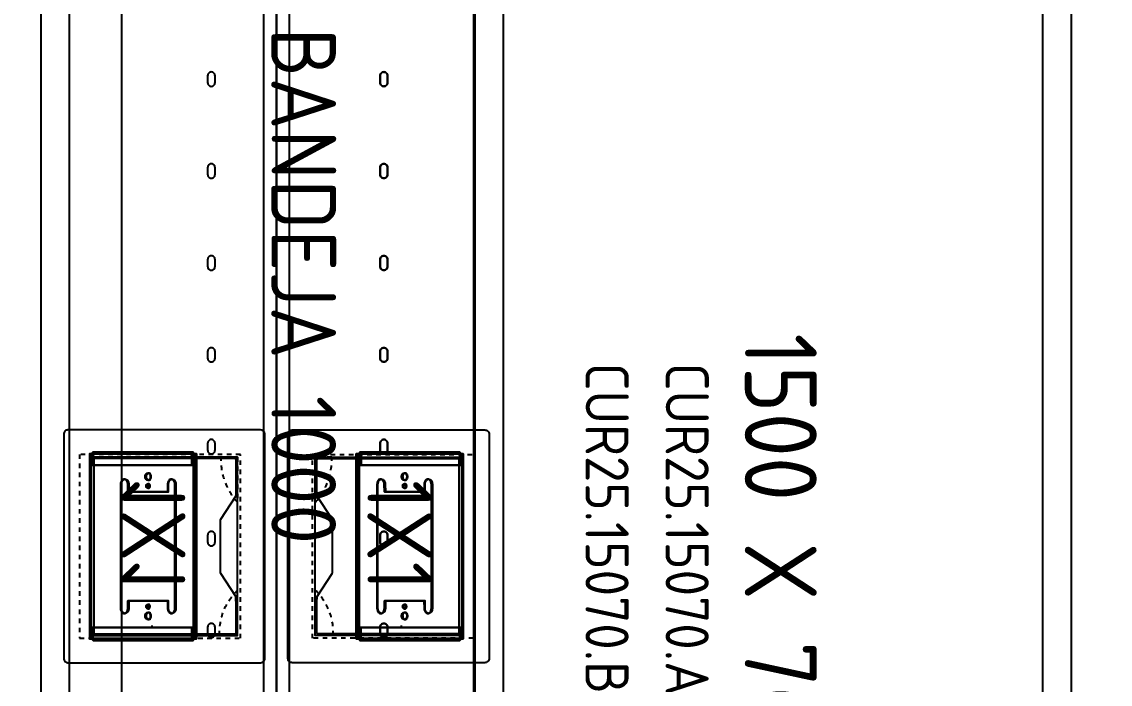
# Model space of a CAD drawing. Header units: millimetres. Extents: x 151130 to 215929, y 2134 to 34533.
# Drawn here: x 173498 to 174255, y 8075 to 8536 of the extents above; entities that cross this region are included whole.
import ezdxf

# ---------------------------------------------------------------- set-up
doc = ezdxf.new("R2010")
doc.units = ezdxf.units.MM
doc.linetypes.add('Dashed', pattern=[21.166667, 10.583333, -10.583333])
for name, color, linetype in [('caja doble', 7, 'Continuous'), ('MUEBLES', 8, 'Continuous'), ('OH CUBIERTA', 3, 'Continuous'), ('OH TEXTO', 1, 'Continuous'), ('OH!-Furniture', 7, 'Continuous'), ('OH!_LAM- A', 4, 'Continuous'), ('OH-_LAM-B', 6, 'Continuous'), ('tapa caja elect doble', 7, 'Continuous')]:
    doc.layers.add(name, color=color, linetype=linetype)
doc.styles.get("Standard").update_dxf_attribs({"font": 'isocp2.shx'})

# ---------------------------------------------------------------- blocks, each defined once
blk = doc.blocks.new('CUR25.15070')
at = {"layer": 'OH CUBIERTA'}
blk.add_lwpolyline([(0, 0), (0, 700), (1500, 700), (1500, 0)], close=True, dxfattribs=at)
at = {"layer": 'OH TEXTO', "insert": (601.78, 375.84), "char_height": 50, "attachment_point": 1}
blk.add_mtext_dynamic_manual_height_columns('1500 X 700', width=453.8263, gutter_width=12.5, heights=[0], dxfattribs=at)
at = {"layer": 'OH!_LAM- A', "insert": (622.28, 300.74), "char_height": 50, "width": 489.7613, "attachment_point": 1}
blk.add_mtext('{\\H0.6x;CUR25.15070.A}', dxfattribs=at)
at = {"layer": 'OH-_LAM-B', "insert": (622.28, 245.03), "char_height": 50, "width": 489.7613, "attachment_point": 1}
blk.add_mtext('{\\H0.6x;CUR25.15070.B}', dxfattribs=at)
blk = doc.blocks.new('1000 DOBLE')
at = {"layer": 'OH!-Furniture', "color": 2}
blk.add_lwpolyline([(2093.89, 613.22), (1093.89, 613.22), (1093.89, 368.2), (2093.89, 368.2)], close=True, dxfattribs=at)
at = {"layer": 'OH!-Furniture', "color": 2, "flags": 128}
for points in [[(1266.34, 548.12), (1265.78, 548.17), (1265.21, 548.36), (1264.74, 548.69), (1264.32, 549.11), (1263.99, 549.58), (1263.81, 550.14), (1263.76, 550.71), (1263.81, 551.27), (1263.99, 551.83), (1264.32, 552.3), (1264.74, 552.73), (1265.21, 553.05), (1265.78, 553.24), (1266.34, 553.29), (1271.18, 553.29), (1271.74, 553.24), (1272.31, 553.05), (1272.78, 552.73), (1273.2, 552.3), (1273.53, 551.83), (1273.71, 551.27), (1273.76, 550.71), (1273.71, 550.14), (1273.53, 549.58), (1273.2, 549.11), (1272.78, 548.69), (1272.31, 548.36), (1271.74, 548.17), (1271.18, 548.12)], [(1271.18, 553.29), (1266.34, 553.29), (1265.78, 553.24), (1265.21, 553.05), (1264.74, 552.73), (1264.32, 552.3), (1263.99, 551.83), (1263.81, 551.27), (1263.76, 550.71), (1263.81, 550.14), (1263.99, 549.58), (1264.32, 549.11), (1264.74, 548.69), (1265.21, 548.36), (1265.78, 548.17), (1266.34, 548.12), (1271.18, 548.12), (1271.74, 548.17), (1272.31, 548.36), (1272.78, 548.69), (1273.2, 549.11), (1273.53, 549.58), (1273.71, 550.14), (1273.76, 550.71), (1273.71, 551.27), (1273.53, 551.83), (1273.2, 552.3), (1272.78, 552.73), (1272.31, 553.05), (1271.74, 553.24)], [(1330.31, 548.12), (1329.74, 548.17), (1329.18, 548.36), (1328.71, 548.69), (1328.29, 549.11), (1327.96, 549.58), (1327.77, 550.14), (1327.72, 550.71), (1327.77, 551.27), (1327.96, 551.83), (1328.29, 552.3), (1328.71, 552.73), (1329.18, 553.05), (1329.74, 553.24), (1330.31, 553.29), (1335.1, 553.29), (1335.66, 553.24), (1336.22, 553.05), (1336.69, 552.73), (1337.12, 552.3), (1337.44, 551.83), (1337.63, 551.27), (1337.68, 550.71), (1337.63, 550.14), (1337.44, 549.58), (1337.12, 549.11), (1336.69, 548.69), (1336.22, 548.36), (1335.66, 548.17), (1335.1, 548.12)], [(1335.1, 553.29), (1330.31, 553.29), (1329.74, 553.24), (1329.18, 553.05), (1328.71, 552.73), (1328.29, 552.3), (1327.96, 551.83), (1327.77, 551.27), (1327.72, 550.71), (1327.77, 550.14), (1327.96, 549.58), (1328.29, 549.11), (1328.71, 548.69), (1329.18, 548.36), (1329.74, 548.17), (1330.31, 548.12), (1335.1, 548.12), (1335.66, 548.17), (1336.22, 548.36), (1336.69, 548.69), (1337.12, 549.11), (1337.44, 549.58), (1337.63, 550.14), (1337.68, 550.71), (1337.63, 551.27), (1337.44, 551.83), (1337.12, 552.3), (1336.69, 552.73), (1336.22, 553.05), (1335.66, 553.24)], [(1394.27, 548.12), (1393.71, 548.17), (1393.14, 548.36), (1392.67, 548.69), (1392.25, 549.11), (1391.92, 549.58), (1391.74, 550.14), (1391.69, 550.71), (1391.74, 551.27), (1391.92, 551.83), (1392.25, 552.3), (1392.67, 552.73), (1393.14, 553.05), (1393.71, 553.24), (1394.27, 553.29), (1399.06, 553.29), (1399.63, 553.24), (1400.19, 553.05), (1400.66, 552.73), (1401.08, 552.3), (1401.41, 551.83), (1401.6, 551.27), (1401.64, 550.71), (1401.6, 550.14), (1401.41, 549.58), (1401.08, 549.11), (1400.66, 548.69), (1400.19, 548.36), (1399.63, 548.17), (1399.06, 548.12)], [(1399.06, 553.29), (1394.27, 553.29), (1393.71, 553.24), (1393.14, 553.05), (1392.67, 552.73), (1392.25, 552.3), (1391.92, 551.83), (1391.74, 551.27), (1391.69, 550.71), (1391.74, 550.14), (1391.92, 549.58), (1392.25, 549.11), (1392.67, 548.69), (1393.14, 548.36), (1393.71, 548.17), (1394.27, 548.12), (1399.06, 548.12), (1399.63, 548.17), (1400.19, 548.36), (1400.66, 548.69), (1401.08, 549.11), (1401.41, 549.58), (1401.6, 550.14), (1401.64, 550.71), (1401.6, 551.27), (1401.41, 551.83), (1401.08, 552.3), (1400.66, 552.73), (1400.19, 553.05), (1399.63, 553.24)], [(1458.24, 548.12), (1457.67, 548.17), (1457.11, 548.36), (1456.64, 548.69), (1456.22, 549.11), (1455.89, 549.58), (1455.7, 550.14), (1455.65, 550.71), (1455.7, 551.27), (1455.89, 551.83), (1456.22, 552.3), (1456.64, 552.73), (1457.11, 553.05), (1457.67, 553.24), (1458.24, 553.29), (1463.03, 553.29), (1463.59, 553.24), (1464.15, 553.05), (1464.62, 552.73), (1465.05, 552.3), (1465.37, 551.83), (1465.56, 551.27), (1465.61, 550.71), (1465.56, 550.14), (1465.37, 549.58), (1465.05, 549.11), (1464.62, 548.69), (1464.15, 548.36), (1463.59, 548.17), (1463.03, 548.12)], [(1463.03, 553.29), (1458.24, 553.29), (1457.67, 553.24), (1457.11, 553.05), (1456.64, 552.73), (1456.22, 552.3), (1455.89, 551.83), (1455.7, 551.27), (1455.65, 550.71), (1455.7, 550.14), (1455.89, 549.58), (1456.22, 549.11), (1456.64, 548.69), (1457.11, 548.36), (1457.67, 548.17), (1458.24, 548.12), (1463.03, 548.12), (1463.59, 548.17), (1464.15, 548.36), (1464.62, 548.69), (1465.05, 549.11), (1465.37, 549.58), (1465.56, 550.14), (1465.61, 550.71), (1465.56, 551.27), (1465.37, 551.83), (1465.05, 552.3), (1464.62, 552.73), (1464.15, 553.05), (1463.59, 553.24)], [(1522.2, 548.12), (1521.64, 548.17), (1521.07, 548.36), (1520.6, 548.69), (1520.18, 549.11), (1519.85, 549.58), (1519.66, 550.14), (1519.62, 550.71), (1519.66, 551.27), (1519.85, 551.83), (1520.18, 552.3), (1520.6, 552.73), (1521.07, 553.05), (1521.64, 553.24), (1522.2, 553.29), (1526.99, 553.29), (1527.55, 553.24), (1528.12, 553.05), (1528.59, 552.73), (1529.01, 552.3), (1529.34, 551.83), (1529.53, 551.27), (1529.57, 550.71), (1529.53, 550.14), (1529.34, 549.58), (1529.01, 549.11), (1528.59, 548.69), (1528.12, 548.36), (1527.55, 548.17), (1526.99, 548.12)], [(1526.99, 553.29), (1522.2, 553.29), (1521.64, 553.24), (1521.07, 553.05), (1520.6, 552.73), (1520.18, 552.3), (1519.85, 551.83), (1519.66, 551.27), (1519.62, 550.71), (1519.66, 550.14), (1519.85, 549.58), (1520.18, 549.11), (1520.6, 548.69), (1521.07, 548.36), (1521.64, 548.17), (1522.2, 548.12), (1526.99, 548.12), (1527.55, 548.17), (1528.12, 548.36), (1528.59, 548.69), (1529.01, 549.11), (1529.34, 549.58), (1529.53, 550.14), (1529.57, 550.71), (1529.53, 551.27), (1529.34, 551.83), (1529.01, 552.3), (1528.59, 552.73), (1528.12, 553.05), (1527.55, 553.24)], [(1586.12, 548.12), (1585.56, 548.17), (1584.99, 548.36), (1584.52, 548.69), (1584.1, 549.11), (1583.77, 549.58), (1583.58, 550.14), (1583.54, 550.71), (1583.58, 551.27), (1583.77, 551.83), (1584.1, 552.3), (1584.52, 552.73), (1584.99, 553.05), (1585.56, 553.24), (1586.12, 553.29), (1590.96, 553.29), (1591.52, 553.24), (1592.08, 553.05), (1592.55, 552.73), (1592.98, 552.3), (1593.3, 551.83), (1593.49, 551.27), (1593.54, 550.71), (1593.49, 550.14), (1593.3, 549.58), (1592.98, 549.11), (1592.55, 548.69), (1592.08, 548.36), (1591.52, 548.17), (1590.96, 548.12)], [(1590.96, 553.29), (1586.12, 553.29), (1585.56, 553.24), (1584.99, 553.05), (1584.52, 552.73), (1584.1, 552.3), (1583.77, 551.83), (1583.58, 551.27), (1583.54, 550.71), (1583.58, 550.14), (1583.77, 549.58), (1584.1, 549.11), (1584.52, 548.69), (1584.99, 548.36), (1585.56, 548.17), (1586.12, 548.12), (1590.96, 548.12), (1591.52, 548.17), (1592.08, 548.36), (1592.55, 548.69), (1592.98, 549.11), (1593.3, 549.58), (1593.49, 550.14), (1593.54, 550.71), (1593.49, 551.27), (1593.3, 551.83), (1592.98, 552.3), (1592.55, 552.73), (1592.08, 553.05), (1591.52, 553.24)], [(1650.08, 548.12), (1649.52, 548.17), (1648.96, 548.36), (1648.49, 548.69), (1648.06, 549.11), (1647.74, 549.58), (1647.55, 550.14), (1647.5, 550.71), (1647.55, 551.27), (1647.74, 551.83), (1648.06, 552.3), (1648.49, 552.73), (1648.96, 553.05), (1649.52, 553.24), (1650.08, 553.29), (1654.87, 553.29), (1655.44, 553.24), (1656, 553.05), (1656.47, 552.73), (1656.89, 552.3), (1657.22, 551.83), (1657.41, 551.27), (1657.46, 550.71), (1657.41, 550.14), (1657.22, 549.58), (1656.89, 549.11), (1656.47, 548.69), (1656, 548.36), (1655.44, 548.17), (1654.87, 548.12)], [(1654.87, 553.29), (1650.08, 553.29), (1649.52, 553.24), (1648.96, 553.05), (1648.49, 552.73), (1648.06, 552.3), (1647.74, 551.83), (1647.55, 551.27), (1647.5, 550.71), (1647.55, 550.14), (1647.74, 549.58), (1648.06, 549.11), (1648.49, 548.69), (1648.96, 548.36), (1649.52, 548.17), (1650.08, 548.12), (1654.87, 548.12), (1655.44, 548.17), (1656, 548.36), (1656.47, 548.69), (1656.89, 549.11), (1657.22, 549.58), (1657.41, 550.14), (1657.46, 550.71), (1657.41, 551.27), (1657.22, 551.83), (1656.89, 552.3), (1656.47, 552.73), (1656, 553.05), (1655.44, 553.24)], [(1271.18, 428.13), (1271.74, 428.18), (1272.31, 428.37), (1272.78, 428.69), (1273.2, 429.12), (1273.53, 429.59), (1273.71, 430.15), (1273.76, 430.71), (1273.71, 431.28), (1273.53, 431.84), (1273.2, 432.31), (1272.78, 432.73), (1272.31, 433.06), (1271.74, 433.25), (1271.18, 433.3), (1266.34, 433.3), (1265.78, 433.25), (1265.21, 433.06), (1264.74, 432.73), (1264.32, 432.31), (1263.99, 431.84), (1263.81, 431.28), (1263.76, 430.71), (1263.81, 430.15), (1263.99, 429.59), (1264.32, 429.12), (1264.74, 428.69), (1265.21, 428.37), (1265.78, 428.18), (1266.34, 428.13)], [(1271.18, 433.3), (1266.34, 433.3), (1265.78, 433.25), (1265.21, 433.06), (1264.74, 432.73), (1264.32, 432.31), (1263.99, 431.84), (1263.81, 431.28), (1263.76, 430.71), (1263.81, 430.15), (1263.99, 429.59), (1264.32, 429.12), (1264.74, 428.69), (1265.21, 428.37), (1265.78, 428.18), (1266.34, 428.13), (1271.18, 428.13), (1271.74, 428.18), (1272.31, 428.37), (1272.78, 428.69), (1273.2, 429.12), (1273.53, 429.59), (1273.71, 430.15), (1273.76, 430.71), (1273.71, 431.28), (1273.53, 431.84), (1273.2, 432.31), (1272.78, 432.73), (1272.31, 433.06), (1271.74, 433.25)], [(1335.1, 428.13), (1335.66, 428.18), (1336.22, 428.37), (1336.69, 428.69), (1337.12, 429.12), (1337.44, 429.59), (1337.63, 430.15), (1337.68, 430.71), (1337.63, 431.28), (1337.44, 431.84), (1337.12, 432.31), (1336.69, 432.73), (1336.22, 433.06), (1335.66, 433.25), (1335.1, 433.3), (1330.31, 433.3), (1329.74, 433.25), (1329.18, 433.06), (1328.71, 432.73), (1328.29, 432.31), (1327.96, 431.84), (1327.77, 431.28), (1327.72, 430.71), (1327.77, 430.15), (1327.96, 429.59), (1328.29, 429.12), (1328.71, 428.69), (1329.18, 428.37), (1329.74, 428.18), (1330.31, 428.13)], [(1335.1, 433.3), (1330.31, 433.3), (1329.74, 433.25), (1329.18, 433.06), (1328.71, 432.73), (1328.29, 432.31), (1327.96, 431.84), (1327.77, 431.28), (1327.72, 430.71), (1327.77, 430.15), (1327.96, 429.59), (1328.29, 429.12), (1328.71, 428.69), (1329.18, 428.37), (1329.74, 428.18), (1330.31, 428.13), (1335.1, 428.13), (1335.66, 428.18), (1336.22, 428.37), (1336.69, 428.69), (1337.12, 429.12), (1337.44, 429.59), (1337.63, 430.15), (1337.68, 430.71), (1337.63, 431.28), (1337.44, 431.84), (1337.12, 432.31), (1336.69, 432.73), (1336.22, 433.06), (1335.66, 433.25)], [(1399.06, 428.13), (1399.63, 428.18), (1400.19, 428.37), (1400.66, 428.69), (1401.08, 429.12), (1401.41, 429.59), (1401.6, 430.15), (1401.64, 430.71), (1401.6, 431.28), (1401.41, 431.84), (1401.08, 432.31), (1400.66, 432.73), (1400.19, 433.06), (1399.63, 433.25), (1399.06, 433.3), (1394.27, 433.3), (1393.71, 433.25), (1393.14, 433.06), (1392.67, 432.73), (1392.25, 432.31), (1391.92, 431.84), (1391.74, 431.28), (1391.69, 430.71), (1391.74, 430.15), (1391.92, 429.59), (1392.25, 429.12), (1392.67, 428.69), (1393.14, 428.37), (1393.71, 428.18), (1394.27, 428.13)], [(1399.06, 433.3), (1394.27, 433.3), (1393.71, 433.25), (1393.14, 433.06), (1392.67, 432.73), (1392.25, 432.31), (1391.92, 431.84), (1391.74, 431.28), (1391.69, 430.71), (1391.74, 430.15), (1391.92, 429.59), (1392.25, 429.12), (1392.67, 428.69), (1393.14, 428.37), (1393.71, 428.18), (1394.27, 428.13), (1399.06, 428.13), (1399.63, 428.18), (1400.19, 428.37), (1400.66, 428.69), (1401.08, 429.12), (1401.41, 429.59), (1401.6, 430.15), (1401.64, 430.71), (1401.6, 431.28), (1401.41, 431.84), (1401.08, 432.31), (1400.66, 432.73), (1400.19, 433.06), (1399.63, 433.25)], [(1463.03, 428.13), (1463.59, 428.18), (1464.15, 428.37), (1464.62, 428.69), (1465.05, 429.12), (1465.37, 429.59), (1465.56, 430.15), (1465.61, 430.71), (1465.56, 431.28), (1465.37, 431.84), (1465.05, 432.31), (1464.62, 432.73), (1464.15, 433.06), (1463.59, 433.25), (1463.03, 433.3), (1458.24, 433.3), (1457.67, 433.25), (1457.11, 433.06), (1456.64, 432.73), (1456.22, 432.31), (1455.89, 431.84), (1455.7, 431.28), (1455.65, 430.71), (1455.7, 430.15), (1455.89, 429.59), (1456.22, 429.12), (1456.64, 428.69), (1457.11, 428.37), (1457.67, 428.18), (1458.24, 428.13)], [(1463.03, 433.3), (1458.24, 433.3), (1457.67, 433.25), (1457.11, 433.06), (1456.64, 432.73), (1456.22, 432.31), (1455.89, 431.84), (1455.7, 431.28), (1455.65, 430.71), (1455.7, 430.15), (1455.89, 429.59), (1456.22, 429.12), (1456.64, 428.69), (1457.11, 428.37), (1457.67, 428.18), (1458.24, 428.13), (1463.03, 428.13), (1463.59, 428.18), (1464.15, 428.37), (1464.62, 428.69), (1465.05, 429.12), (1465.37, 429.59), (1465.56, 430.15), (1465.61, 430.71), (1465.56, 431.28), (1465.37, 431.84), (1465.05, 432.31), (1464.62, 432.73), (1464.15, 433.06), (1463.59, 433.25)], [(1526.99, 428.13), (1527.55, 428.18), (1528.12, 428.37), (1528.59, 428.69), (1529.01, 429.12), (1529.34, 429.59), (1529.53, 430.15), (1529.57, 430.71), (1529.53, 431.28), (1529.34, 431.84), (1529.01, 432.31), (1528.59, 432.73), (1528.12, 433.06), (1527.55, 433.25), (1526.99, 433.3), (1522.2, 433.3), (1521.64, 433.25), (1521.07, 433.06), (1520.6, 432.73), (1520.18, 432.31), (1519.85, 431.84), (1519.66, 431.28), (1519.62, 430.71), (1519.66, 430.15), (1519.85, 429.59), (1520.18, 429.12), (1520.6, 428.69), (1521.07, 428.37), (1521.64, 428.18), (1522.2, 428.13)], [(1526.99, 433.3), (1522.2, 433.3), (1521.64, 433.25), (1521.07, 433.06), (1520.6, 432.73), (1520.18, 432.31), (1519.85, 431.84), (1519.66, 431.28), (1519.62, 430.71), (1519.66, 430.15), (1519.85, 429.59), (1520.18, 429.12), (1520.6, 428.69), (1521.07, 428.37), (1521.64, 428.18), (1522.2, 428.13), (1526.99, 428.13), (1527.55, 428.18), (1528.12, 428.37), (1528.59, 428.69), (1529.01, 429.12), (1529.34, 429.59), (1529.53, 430.15), (1529.57, 430.71), (1529.53, 431.28), (1529.34, 431.84), (1529.01, 432.31), (1528.59, 432.73), (1528.12, 433.06), (1527.55, 433.25)], [(1590.96, 428.13), (1591.52, 428.18), (1592.08, 428.37), (1592.55, 428.69), (1592.98, 429.12), (1593.3, 429.59), (1593.49, 430.15), (1593.54, 430.71), (1593.49, 431.28), (1593.3, 431.84), (1592.98, 432.31), (1592.55, 432.73), (1592.08, 433.06), (1591.52, 433.25), (1590.96, 433.3), (1586.12, 433.3), (1585.56, 433.25), (1584.99, 433.06), (1584.52, 432.73), (1584.1, 432.31), (1583.77, 431.84), (1583.58, 431.28), (1583.54, 430.71), (1583.58, 430.15), (1583.77, 429.59), (1584.1, 429.12), (1584.52, 428.69), (1584.99, 428.37), (1585.56, 428.18), (1586.12, 428.13)], [(1590.96, 433.3), (1586.12, 433.3), (1585.56, 433.25), (1584.99, 433.06), (1584.52, 432.73), (1584.1, 432.31), (1583.77, 431.84), (1583.58, 431.28), (1583.54, 430.71), (1583.58, 430.15), (1583.77, 429.59), (1584.1, 429.12), (1584.52, 428.69), (1584.99, 428.37), (1585.56, 428.18), (1586.12, 428.13), (1590.96, 428.13), (1591.52, 428.18), (1592.08, 428.37), (1592.55, 428.69), (1592.98, 429.12), (1593.3, 429.59), (1593.49, 430.15), (1593.54, 430.71), (1593.49, 431.28), (1593.3, 431.84), (1592.98, 432.31), (1592.55, 432.73), (1592.08, 433.06), (1591.52, 433.25)], [(1654.87, 428.13), (1655.44, 428.18), (1656, 428.37), (1656.47, 428.69), (1656.89, 429.12), (1657.22, 429.59), (1657.41, 430.15), (1657.46, 430.71), (1657.41, 431.28), (1657.22, 431.84), (1656.89, 432.31), (1656.47, 432.73), (1656, 433.06), (1655.44, 433.25), (1654.87, 433.3), (1650.08, 433.3), (1649.52, 433.25), (1648.96, 433.06), (1648.49, 432.73), (1648.06, 432.31), (1647.74, 431.84), (1647.55, 431.28), (1647.5, 430.71), (1647.55, 430.15), (1647.74, 429.59), (1648.06, 429.12), (1648.49, 428.69), (1648.96, 428.37), (1649.52, 428.18), (1650.08, 428.13)], [(1654.87, 433.3), (1650.08, 433.3), (1649.52, 433.25), (1648.96, 433.06), (1648.49, 432.73), (1648.06, 432.31), (1647.74, 431.84), (1647.55, 431.28), (1647.5, 430.71), (1647.55, 430.15), (1647.74, 429.59), (1648.06, 429.12), (1648.49, 428.69), (1648.96, 428.37), (1649.52, 428.18), (1650.08, 428.13), (1654.87, 428.13), (1655.44, 428.18), (1656, 428.37), (1656.47, 428.69), (1656.89, 429.12), (1657.22, 429.59), (1657.41, 430.15), (1657.46, 430.71), (1657.41, 431.28), (1657.22, 431.84), (1656.89, 432.31), (1656.47, 432.73), (1656, 433.06), (1655.44, 433.25)]]:
    blk.add_lwpolyline(points, close=True, dxfattribs=at)
at = {"layer": 'OH!-Furniture', "insert": (1233.08, 517.46), "char_height": 45, "attachment_point": 1}
blk.add_mtext_dynamic_manual_height_columns('{\\C1;BANDEJA 1000}', width=627.7096, gutter_width=12.5, heights=[0], dxfattribs=at)
blk = doc.blocks.new('MODULO 1X1')
at = {"color": 3}
blk.add_lwpolyline([(2103.32, 883.74, -0.414214), (2106.32, 880.74), (2106.32, 746.74, -0.414214), (2103.32, 743.74), (1947.32, 743.74, -0.41421), (1944.32, 746.74), (1944.32, 880.74, -0.414217), (1947.32, 883.74)], format="xyb", close=True, dxfattribs=at)
at = {"color": 8, "linetype": 'Dashed', "ltscale": 0.3}
blk.add_lwpolyline([(1961.32, 872.74), (2089.32, 872.74), (2089.32, 760.74), (1961.32, 760.74)], close=True, dxfattribs=at)
at = {"color": 3}
blk.add_lwpolyline([(1963.32, 865.74), (2087.32, 865.74), (2087.32, 762.74), (1963.32, 762.74)], close=True, dxfattribs=at)
at = {"color": 1}
blk.add_lwpolyline([(2086.32, 862.74), (2086.32, 862.74), (2086.32, 764.74, -0.414218), (2085.32, 763.74), (2070.91, 763.74, -0.015464), (2060.32, 764.06), (2044.31, 774.42, 0.144571), (2043.23, 774.74), (2043.23, 774.74), (2007.41, 774.74, 0.144571), (2006.32, 774.42), (1990.31, 764.06, -0.144571), (1989.23, 763.74), (1965.32, 763.74, -0.414218), (1964.32, 764.74), (1964.32, 862.74)], format="xyb", close=True, dxfattribs=at)
at = {"color": 8, "linetype": 'Dashed', "ltscale": 0.3}
for points in [[(1963.32, 774.24), (1963.32, 762.74), (1994.82, 762.74, 0.192157)], [(2087.32, 775.24), (2087.32, 762.74), (2055.82, 762.74, -0.216272)]]:
    blk.add_lwpolyline(points, format="xyb", close=True, dxfattribs=at)
at = {"layer": 'caja doble', "color": 8, "flags": 128}
for points in [[(2089.74, 792.52), (2089.74, 792.84), (2089.74, 793.14), (2089.74, 793.4), (1960.89, 793.4), (1960.89, 865.38), (1960.89, 865.57), (1960.89, 865.7), (1960.89, 865.74), (2089.74, 865.74)], [(1960.89, 865.7), (1960.89, 865.57), (1960.89, 865.38)], [(2089.74, 865.38), (1960.89, 865.38), (1960.89, 793.4), (1960.89, 793.14), (1960.89, 792.84), (1960.89, 792.52), (2089.74, 792.52)], [(2089.74, 864.74), (1960.89, 864.74)], [(1960.89, 792.7), (2089.74, 792.7), (2089.74, 864.67), (1960.89, 864.67), (2089.74, 864.67), (2089.74, 864.73)], [(1960.89, 792.7), (1960.89, 864.67)]]:
    blk.add_lwpolyline(points, dxfattribs=at)
for points in [[(2089.74, 865.64), (1960.89, 865.64)], [(2089.74, 792.52), (1960.89, 792.52), (1960.89, 792.84), (1960.89, 793.14), (1960.89, 793.4), (2089.74, 793.4), (2089.74, 865.38), (1960.89, 865.38), (2089.74, 865.38), (2089.74, 793.4), (2089.74, 793.14), (2089.74, 792.84)], [(1960.89, 864.67), (1960.89, 864.73)], [(1960.89, 864.72), (2089.74, 864.72)], [(1960.89, 792.7), (1960.89, 864.67), (2089.74, 864.67), (2089.74, 792.7)], [(2089.74, 865.38), (2089.74, 865.57), (2089.74, 865.7), (2089.74, 865.74), (2089.74, 865.7), (2089.74, 865.57), (2089.74, 865.38)], [(1982.1, 806.4), (1981.6, 806.43), (1981.11, 806.52), (1980.64, 806.64), (1980.2, 806.82), (1979.8, 807.03), (1979.44, 807.28), (1979.16, 807.57), (1978.92, 807.88), (1978.74, 808.22), (1978.63, 808.57), (1978.59, 808.92), (1978.63, 809.27), (1978.74, 809.62), (1978.92, 809.95), (1979.16, 810.28), (1979.44, 810.55), (1979.8, 810.82), (1980.2, 811.03), (1980.64, 811.2), (1981.11, 811.33), (1981.6, 811.42), (1982.1, 811.45), (1987.35, 811.52), (1987.35, 839.1), (1982.1, 839.18), (1981.6, 839.21), (1981.11, 839.3), (1980.64, 839.41), (1980.2, 839.59), (1979.8, 839.81), (1979.44, 840.06), (1979.16, 840.35), (1978.92, 840.66), (1978.74, 841), (1978.63, 841.34), (1978.59, 841.7), (1978.63, 842.06), (1978.74, 842.41), (1978.92, 842.74), (1979.16, 843.06), (1979.44, 843.34), (1979.8, 843.59), (1980.2, 843.81), (1980.64, 843.98), (1981.11, 844.11), (1981.6, 844.19), (1982.1, 844.23), (2068.53, 844.23), (2069.03, 844.19), (2069.52, 844.11), (2069.99, 843.98), (2070.43, 843.81), (2070.83, 843.59), (2071.18, 843.34), (2071.48, 843.06), (2071.72, 842.74), (2071.9, 842.41), (2071.99, 842.06), (2072.03, 841.7), (2071.99, 841.34), (2071.9, 841), (2071.72, 840.66), (2071.48, 840.35), (2071.18, 840.06), (2070.83, 839.81), (2070.43, 839.59), (2069.99, 839.41), (2069.52, 839.3), (2069.03, 839.21), (2068.53, 839.18), (2063.28, 839.1), (2063.28, 811.52), (2068.53, 811.52), (2069.03, 811.49), (2069.52, 811.4), (2069.99, 811.27), (2070.43, 811.09), (2070.83, 810.86), (2071.19, 810.61), (2071.48, 810.33), (2071.72, 810), (2071.9, 809.67), (2071.99, 809.32), (2072.03, 808.96), (2071.99, 808.6), (2071.9, 808.25), (2071.72, 807.92), (2071.48, 807.61), (2071.19, 807.31), (2070.83, 807.06), (2070.43, 806.84), (2069.99, 806.66), (2069.52, 806.52), (2069.03, 806.43), (2068.53, 806.4)], [(2068.53, 806.4), (1982.1, 806.4), (1981.6, 806.43), (1981.11, 806.52), (1980.64, 806.64), (1980.2, 806.82), (1979.8, 807.03), (1979.44, 807.28), (1979.16, 807.57), (1978.92, 807.88), (1978.74, 808.22), (1978.63, 808.57), (1978.59, 808.92), (1978.63, 809.27), (1978.74, 809.62), (1978.92, 809.95), (1979.16, 810.28), (1979.44, 810.55), (1979.8, 810.82), (1980.2, 811.03), (1980.64, 811.2), (1981.11, 811.33), (1981.6, 811.42), (1982.1, 811.45), (1987.35, 811.52), (1987.35, 839.1), (1982.1, 839.18), (1981.6, 839.21), (1981.11, 839.3), (1980.64, 839.41), (1980.2, 839.59), (1979.8, 839.81), (1979.44, 840.06), (1979.16, 840.35), (1978.92, 840.66), (1978.74, 841), (1978.63, 841.34), (1978.59, 841.7), (1978.63, 842.06), (1978.74, 842.41), (1978.92, 842.74), (1979.16, 843.06), (1979.44, 843.34), (1979.8, 843.59), (1980.2, 843.81), (1980.64, 843.98), (1981.11, 844.11), (1981.6, 844.19), (1982.1, 844.23), (2068.53, 844.23), (2069.03, 844.19), (2069.52, 844.11), (2069.99, 843.98), (2070.43, 843.81), (2070.83, 843.59), (2071.18, 843.34), (2071.48, 843.06), (2071.72, 842.74), (2071.9, 842.41), (2071.99, 842.06), (2072.03, 841.7), (2071.99, 841.34), (2071.9, 841), (2071.72, 840.66), (2071.48, 840.35), (2071.18, 840.06), (2070.83, 839.81), (2070.43, 839.59), (2069.99, 839.41), (2069.52, 839.3), (2069.03, 839.21), (2068.53, 839.18), (2063.28, 839.1), (2063.28, 811.52), (2068.53, 811.52), (2069.03, 811.49), (2069.52, 811.4), (2069.99, 811.27), (2070.43, 811.09), (2070.83, 810.86), (2071.19, 810.61), (2071.48, 810.33), (2071.72, 810), (2071.9, 809.67), (2071.99, 809.32), (2072.03, 808.96), (2071.99, 808.6), (2071.9, 808.25), (2071.72, 807.92), (2071.48, 807.61), (2071.19, 807.31), (2070.83, 807.06), (2070.43, 806.84), (2069.99, 806.66), (2069.52, 806.52), (2069.03, 806.43)], [(2068.53, 838.47), (2069.03, 838.5), (2069.52, 838.59), (2069.99, 838.71), (2070.43, 838.89), (2070.83, 839.1), (2071.18, 839.35), (2071.48, 839.64), (2071.72, 839.95), (2071.9, 840.29), (2071.99, 840.64), (2072.03, 841), (2071.99, 841.35), (2071.9, 841.7), (2071.72, 842.03), (2071.48, 842.35), (2071.18, 842.64), (2070.83, 842.89), (2070.43, 843.1), (2069.99, 843.27), (2069.52, 843.4), (2069.03, 843.49), (2068.53, 843.52), (1982.1, 843.52), (1981.6, 843.49), (1981.11, 843.4), (1980.64, 843.27), (1980.2, 843.1), (1979.8, 842.89), (1979.44, 842.64), (1979.16, 842.35), (1978.92, 842.03), (1978.74, 841.7), (1978.63, 841.35), (1978.59, 841), (1978.63, 840.64), (1978.74, 840.29), (1978.92, 839.95), (1979.16, 839.64), (1979.44, 839.35), (1979.8, 839.1), (1980.2, 838.89), (1980.64, 838.71), (1981.11, 838.59), (1981.6, 838.5), (1982.1, 838.47), (1987.35, 838.4), (1987.35, 810.82), (1982.1, 810.75), (1981.6, 810.71), (1981.11, 810.63), (1980.64, 810.49), (1980.2, 810.33), (1979.8, 810.11), (1979.44, 809.85), (1979.16, 809.56), (1978.92, 809.25), (1978.74, 808.91), (1978.63, 808.57), (1978.59, 808.22), (1978.63, 807.86), (1978.74, 807.51), (1978.92, 807.18), (1979.16, 806.86), (1979.44, 806.58), (1979.8, 806.33), (1980.2, 806.11), (1980.64, 805.93), (1981.11, 805.8), (1981.6, 805.73), (1982.1, 805.69), (2068.53, 805.69), (2069.03, 805.73), (2069.52, 805.81), (2069.99, 805.95), (2070.43, 806.13), (2070.83, 806.35), (2071.19, 806.6), (2071.48, 806.9), (2071.72, 807.21), (2071.9, 807.55), (2071.99, 807.89), (2072.03, 808.25), (2071.99, 808.61), (2071.9, 808.96), (2071.72, 809.3), (2071.48, 809.62), (2071.19, 809.91), (2070.83, 810.16), (2070.43, 810.39), (2069.99, 810.57), (2069.52, 810.7), (2069.03, 810.78), (2068.53, 810.82), (2063.28, 810.82), (2063.28, 838.4)], [(2068.53, 810.82), (2063.28, 810.82), (2063.28, 838.4), (2068.53, 838.47), (2069.03, 838.5), (2069.52, 838.59), (2069.99, 838.71), (2070.43, 838.89), (2070.83, 839.1), (2071.18, 839.35), (2071.48, 839.64), (2071.72, 839.95), (2071.9, 840.29), (2071.99, 840.64), (2072.03, 841), (2071.99, 841.35), (2071.9, 841.7), (2071.72, 842.03), (2071.48, 842.35), (2071.18, 842.64), (2070.83, 842.89), (2070.43, 843.1), (2069.99, 843.27), (2069.52, 843.4), (2069.03, 843.49), (2068.53, 843.52), (1982.1, 843.52), (1981.6, 843.49), (1981.11, 843.4), (1980.64, 843.27), (1980.2, 843.1), (1979.8, 842.89), (1979.44, 842.64), (1979.16, 842.35), (1978.92, 842.03), (1978.74, 841.7), (1978.63, 841.35), (1978.59, 841), (1978.63, 840.64), (1978.74, 840.29), (1978.92, 839.95), (1979.16, 839.64), (1979.44, 839.35), (1979.8, 839.1), (1980.2, 838.89), (1980.64, 838.71), (1981.11, 838.59), (1981.6, 838.5), (1982.1, 838.47), (1987.35, 838.4), (1987.35, 810.82), (1982.1, 810.75), (1981.6, 810.71), (1981.11, 810.63), (1980.64, 810.49), (1980.2, 810.33), (1979.8, 810.11), (1979.44, 809.85), (1979.16, 809.56), (1978.92, 809.25), (1978.74, 808.91), (1978.63, 808.57), (1978.59, 808.22), (1978.63, 807.86), (1978.74, 807.51), (1978.92, 807.18), (1979.16, 806.86), (1979.44, 806.58), (1979.8, 806.33), (1980.2, 806.11), (1980.64, 805.93), (1981.11, 805.8), (1981.6, 805.73), (1982.1, 805.69), (2068.53, 805.69), (2069.03, 805.73), (2069.52, 805.81), (2069.99, 805.95), (2070.43, 806.13), (2070.83, 806.35), (2071.19, 806.6), (2071.48, 806.9), (2071.72, 807.21), (2071.9, 807.55), (2071.99, 807.89), (2072.03, 808.25), (2071.99, 808.61), (2071.9, 808.96), (2071.72, 809.3), (2071.48, 809.62), (2071.19, 809.91), (2070.83, 810.16), (2070.43, 810.39), (2069.99, 810.57), (2069.52, 810.7), (2069.03, 810.78)], [(1978.59, 841.7), (1978.59, 841)], [(1979.62, 843.47), (1979.62, 842.77)], [(1982.1, 844.23), (1982.1, 843.52)], [(2068.53, 844.23), (2068.53, 843.52)], [(2071.01, 843.47), (2071.01, 842.77)], [(2072.03, 841.7), (2072.03, 841)], [(1979.62, 839.93), (1979.62, 839.22)], [(1982.1, 839.18), (1982.1, 838.47)], [(1987.35, 839.1), (1987.35, 838.4)], [(2063.28, 839.1), (2063.28, 838.4)], [(2068.53, 839.18), (2068.53, 838.47)], [(2071.01, 839.93), (2071.01, 839.22)], [(1974.35, 825.31), (1974.39, 825.01), (1974.5, 824.71), (1974.69, 824.43), (1974.94, 824.18), (1975.24, 823.95), (1975.6, 823.79), (1975.99, 823.65), (1976.41, 823.57), (1976.84, 823.55), (1977.29, 823.57), (1977.71, 823.65), (1978.1, 823.79), (1978.46, 823.95), (1978.76, 824.18), (1979.01, 824.43), (1979.19, 824.71), (1979.31, 825.01), (1979.35, 825.31), (1979.31, 825.62), (1979.19, 825.92), (1979.01, 826.19), (1978.76, 826.45), (1978.46, 826.66), (1978.1, 826.84), (1977.71, 826.97), (1977.29, 827.06), (1976.84, 827.08), (1976.41, 827.06), (1975.99, 826.97), (1975.6, 826.84), (1975.24, 826.66), (1974.94, 826.45), (1974.69, 826.19), (1974.5, 825.92), (1974.39, 825.62), (1974.35, 825.31)], [(1979.35, 825.31), (1979.31, 825.62), (1979.19, 825.92), (1979.01, 826.19), (1978.76, 826.45), (1978.46, 826.66), (1978.1, 826.84), (1977.71, 826.97), (1977.29, 827.06), (1976.84, 827.08), (1976.41, 827.06), (1975.99, 826.97), (1975.6, 826.84), (1975.24, 826.66), (1974.94, 826.45), (1974.69, 826.19), (1974.5, 825.92), (1974.39, 825.62), (1974.35, 825.31), (1974.39, 825.01), (1974.5, 824.71), (1974.69, 824.43), (1974.94, 824.18), (1975.24, 823.95), (1975.6, 823.79), (1975.99, 823.65), (1976.41, 823.57), (1976.84, 823.55), (1977.29, 823.57), (1977.71, 823.65), (1978.1, 823.79), (1978.46, 823.95), (1978.76, 824.18), (1979.01, 824.43), (1979.19, 824.71), (1979.31, 825.01), (1979.35, 825.31)], [(1974.35, 824.6), (1974.39, 824.91), (1974.5, 825.21), (1974.69, 825.49), (1974.94, 825.74), (1975.24, 825.95), (1975.6, 826.13), (1975.99, 826.27), (1976.41, 826.35), (1976.84, 826.37), (1977.29, 826.35), (1977.71, 826.27), (1978.1, 826.13), (1978.46, 825.95), (1978.76, 825.74), (1979.01, 825.49), (1979.19, 825.21), (1979.31, 824.91), (1979.35, 824.6), (1979.31, 824.3), (1979.19, 824), (1979.01, 823.73), (1978.76, 823.46), (1978.46, 823.25), (1978.1, 823.08), (1977.71, 822.95), (1977.29, 822.86), (1976.84, 822.84), (1976.41, 822.86), (1975.99, 822.95), (1975.6, 823.08), (1975.24, 823.25), (1974.94, 823.46), (1974.69, 823.73), (1974.5, 824), (1974.39, 824.3), (1974.35, 824.6)], [(1979.35, 824.6), (1979.31, 824.3), (1979.19, 824), (1979.01, 823.73), (1978.76, 823.46), (1978.46, 823.25), (1978.1, 823.08), (1977.71, 822.95), (1977.29, 822.86), (1976.84, 822.84), (1976.41, 822.86), (1975.99, 822.95), (1975.6, 823.08), (1975.24, 823.25), (1974.94, 823.46), (1974.69, 823.73), (1974.5, 824), (1974.39, 824.3), (1974.35, 824.6), (1974.39, 824.91), (1974.5, 825.21), (1974.69, 825.49), (1974.94, 825.74), (1975.24, 825.95), (1975.6, 826.13), (1975.99, 826.27), (1976.41, 826.35), (1976.84, 826.37), (1977.29, 826.35), (1977.71, 826.27), (1978.1, 826.13), (1978.46, 825.95), (1978.76, 825.74), (1979.01, 825.49), (1979.19, 825.21), (1979.31, 824.91), (1979.35, 824.6)], [(1976.84, 827.08), (1976.84, 826.37)], [(1981.85, 825.31), (1981.89, 825.08), (1981.99, 824.85), (1982.17, 824.65), (1982.41, 824.48), (1982.7, 824.36), (1983.01, 824.28), (1983.35, 824.25), (1983.68, 824.28), (1983.99, 824.36), (1984.28, 824.48), (1984.52, 824.65), (1984.7, 824.85), (1984.81, 825.08), (1984.84, 825.31), (1984.81, 825.55), (1984.7, 825.77), (1984.52, 825.98), (1984.28, 826.15), (1983.99, 826.27), (1983.68, 826.35), (1983.35, 826.37), (1983.01, 826.35), (1982.7, 826.27), (1982.41, 826.15), (1982.17, 825.98), (1981.99, 825.77), (1981.89, 825.55), (1981.85, 825.31)], [(1984.84, 825.31), (1984.81, 825.55), (1984.7, 825.77), (1984.52, 825.98), (1984.28, 826.15), (1983.99, 826.27), (1983.68, 826.35), (1983.35, 826.37), (1983.01, 826.35), (1982.7, 826.27), (1982.41, 826.15), (1982.17, 825.98), (1981.99, 825.77), (1981.89, 825.55), (1981.85, 825.31), (1981.89, 825.08), (1981.99, 824.85), (1982.17, 824.65), (1982.41, 824.48), (1982.7, 824.36), (1983.01, 824.28), (1983.35, 824.25), (1983.68, 824.28), (1983.99, 824.36), (1984.28, 824.48), (1984.52, 824.65), (1984.7, 824.85), (1984.81, 825.08), (1984.84, 825.31)], [(1981.85, 824.6), (1981.89, 824.84), (1981.99, 825.07), (1982.17, 825.27), (1982.41, 825.44), (1982.7, 825.56), (1983.01, 825.64), (1983.35, 825.67), (1983.68, 825.64), (1983.99, 825.56), (1984.28, 825.44), (1984.52, 825.27), (1984.7, 825.07), (1984.81, 824.84), (1984.84, 824.6), (1984.81, 824.37), (1984.7, 824.15), (1984.52, 823.94), (1984.28, 823.77), (1983.99, 823.65), (1983.68, 823.57), (1983.35, 823.55), (1983.01, 823.57), (1982.7, 823.65), (1982.41, 823.77), (1982.17, 823.94), (1981.99, 824.15), (1981.89, 824.37), (1981.85, 824.6)], [(1984.84, 824.6), (1984.81, 824.37), (1984.7, 824.15), (1984.52, 823.94), (1984.28, 823.77), (1983.99, 823.65), (1983.68, 823.57), (1983.35, 823.55), (1983.01, 823.57), (1982.7, 823.65), (1982.41, 823.77), (1982.17, 823.94), (1981.99, 824.15), (1981.89, 824.37), (1981.85, 824.6), (1981.89, 824.84), (1981.99, 825.07), (1982.17, 825.27), (1982.41, 825.44), (1982.7, 825.56), (1983.01, 825.64), (1983.35, 825.67), (1983.68, 825.64), (1983.99, 825.56), (1984.28, 825.44), (1984.52, 825.27), (1984.7, 825.07), (1984.81, 824.84), (1984.84, 824.6)], [(1983.35, 826.37), (1983.35, 825.67)], [(2065.79, 825.31), (2065.82, 825.08), (2065.93, 824.85), (2066.11, 824.65), (2066.35, 824.48), (2066.64, 824.36), (2066.95, 824.28), (2067.28, 824.25), (2067.62, 824.28), (2067.93, 824.36), (2068.22, 824.48), (2068.46, 824.65), (2068.64, 824.85), (2068.75, 825.08), (2068.78, 825.31), (2068.75, 825.55), (2068.64, 825.77), (2068.46, 825.98), (2068.22, 826.15), (2067.93, 826.27), (2067.62, 826.35), (2067.28, 826.37), (2066.95, 826.35), (2066.64, 826.27), (2066.35, 826.15), (2066.11, 825.98), (2065.93, 825.77), (2065.82, 825.55), (2065.79, 825.31)], [(2068.78, 825.31), (2068.75, 825.55), (2068.64, 825.77), (2068.46, 825.98), (2068.22, 826.15), (2067.93, 826.27), (2067.62, 826.35), (2067.28, 826.37), (2066.95, 826.35), (2066.64, 826.27), (2066.35, 826.15), (2066.11, 825.98), (2065.93, 825.77), (2065.82, 825.55), (2065.79, 825.31), (2065.82, 825.08), (2065.93, 824.85), (2066.11, 824.65), (2066.35, 824.48), (2066.64, 824.36), (2066.95, 824.28), (2067.28, 824.25), (2067.62, 824.28), (2067.93, 824.36), (2068.22, 824.48), (2068.46, 824.65), (2068.64, 824.85), (2068.75, 825.08), (2068.78, 825.31)], [(2065.79, 824.6), (2065.82, 824.84), (2065.93, 825.07), (2066.11, 825.27), (2066.35, 825.44), (2066.64, 825.56), (2066.95, 825.64), (2067.28, 825.67), (2067.62, 825.64), (2067.93, 825.56), (2068.22, 825.44), (2068.46, 825.27), (2068.64, 825.07), (2068.75, 824.84), (2068.78, 824.6), (2068.75, 824.37), (2068.64, 824.15), (2068.46, 823.94), (2068.22, 823.77), (2067.93, 823.65), (2067.62, 823.57), (2067.28, 823.55), (2066.95, 823.57), (2066.64, 823.65), (2066.35, 823.77), (2066.11, 823.94), (2065.93, 824.15), (2065.82, 824.37), (2065.79, 824.6)], [(2068.78, 824.6), (2068.75, 824.37), (2068.64, 824.15), (2068.46, 823.94), (2068.22, 823.77), (2067.93, 823.65), (2067.62, 823.57), (2067.28, 823.55), (2066.95, 823.57), (2066.64, 823.65), (2066.35, 823.77), (2066.11, 823.94), (2065.93, 824.15), (2065.82, 824.37), (2065.79, 824.6), (2065.82, 824.84), (2065.93, 825.07), (2066.11, 825.27), (2066.35, 825.44), (2066.64, 825.56), (2066.95, 825.64), (2067.28, 825.67), (2067.62, 825.64), (2067.93, 825.56), (2068.22, 825.44), (2068.46, 825.27), (2068.64, 825.07), (2068.75, 824.84), (2068.78, 824.6)], [(2067.28, 826.37), (2067.28, 825.67)], [(2071.28, 825.31), (2071.32, 825.01), (2071.43, 824.71), (2071.62, 824.43), (2071.87, 824.18), (2072.17, 823.95), (2072.53, 823.79), (2072.93, 823.65), (2073.34, 823.57), (2073.78, 823.55), (2074.22, 823.57), (2074.64, 823.65), (2075.03, 823.79), (2075.38, 823.95), (2075.69, 824.18), (2075.94, 824.43), (2076.12, 824.71), (2076.24, 825.01), (2076.28, 825.31), (2076.24, 825.62), (2076.12, 825.92), (2075.94, 826.19), (2075.69, 826.45), (2075.38, 826.66), (2075.03, 826.84), (2074.64, 826.97), (2074.22, 827.06), (2073.78, 827.08), (2073.34, 827.06), (2072.93, 826.97), (2072.53, 826.84), (2072.17, 826.66), (2071.87, 826.45), (2071.62, 826.19), (2071.43, 825.92), (2071.32, 825.62), (2071.28, 825.31)], [(2076.28, 825.31), (2076.24, 825.62), (2076.12, 825.92), (2075.94, 826.19), (2075.69, 826.45), (2075.38, 826.66), (2075.03, 826.84), (2074.64, 826.97), (2074.22, 827.06), (2073.78, 827.08), (2073.34, 827.06), (2072.93, 826.97), (2072.53, 826.84), (2072.17, 826.66), (2071.87, 826.45), (2071.62, 826.19), (2071.43, 825.92), (2071.32, 825.62), (2071.28, 825.31), (2071.32, 825.01), (2071.43, 824.71), (2071.62, 824.43), (2071.87, 824.18), (2072.17, 823.95), (2072.53, 823.79), (2072.93, 823.65), (2073.34, 823.57), (2073.78, 823.55), (2074.22, 823.57), (2074.64, 823.65), (2075.03, 823.79), (2075.38, 823.95), (2075.69, 824.18), (2075.94, 824.43), (2076.12, 824.71), (2076.24, 825.01), (2076.28, 825.31)], [(2071.28, 824.6), (2071.32, 824.91), (2071.43, 825.21), (2071.62, 825.49), (2071.87, 825.74), (2072.17, 825.95), (2072.53, 826.13), (2072.93, 826.27), (2073.34, 826.35), (2073.78, 826.37), (2074.22, 826.35), (2074.64, 826.27), (2075.03, 826.13), (2075.38, 825.95), (2075.69, 825.74), (2075.94, 825.49), (2076.12, 825.21), (2076.24, 824.91), (2076.28, 824.6), (2076.24, 824.3), (2076.12, 824), (2075.94, 823.73), (2075.69, 823.46), (2075.38, 823.25), (2075.03, 823.08), (2074.64, 822.95), (2074.22, 822.86), (2073.78, 822.84), (2073.34, 822.86), (2072.93, 822.95), (2072.53, 823.08), (2072.17, 823.25), (2071.87, 823.46), (2071.62, 823.73), (2071.43, 824), (2071.32, 824.3), (2071.28, 824.6)], [(2076.28, 824.6), (2076.24, 824.3), (2076.12, 824), (2075.94, 823.73), (2075.69, 823.46), (2075.38, 823.25), (2075.03, 823.08), (2074.64, 822.95), (2074.22, 822.86), (2073.78, 822.84), (2073.34, 822.86), (2072.93, 822.95), (2072.53, 823.08), (2072.17, 823.25), (2071.87, 823.46), (2071.62, 823.73), (2071.43, 824), (2071.32, 824.3), (2071.28, 824.6), (2071.32, 824.91), (2071.43, 825.21), (2071.62, 825.49), (2071.87, 825.74), (2072.17, 825.95), (2072.53, 826.13), (2072.93, 826.27), (2073.34, 826.35), (2073.78, 826.37), (2074.22, 826.35), (2074.64, 826.27), (2075.03, 826.13), (2075.38, 825.95), (2075.69, 825.74), (2075.94, 825.49), (2076.12, 825.21), (2076.24, 824.91), (2076.28, 824.6)], [(2073.78, 827.08), (2073.78, 826.37)], [(1974.35, 825.31), (1974.35, 824.6)], [(1976.84, 823.55), (1976.84, 822.84)], [(1979.35, 825.31), (1979.35, 824.6)], [(1981.85, 825.31), (1981.85, 824.6)], [(1983.35, 824.25), (1983.35, 823.55)], [(1984.84, 825.31), (1984.84, 824.6)], [(2065.79, 825.31), (2065.79, 824.6)], [(2067.28, 824.25), (2067.28, 823.55)], [(2068.78, 825.31), (2068.78, 824.6)], [(2071.28, 825.31), (2071.28, 824.6)], [(2073.78, 823.55), (2073.78, 822.84)], [(2076.28, 825.31), (2076.28, 824.6)], [(1979.62, 810.7), (1979.62, 809.99)], [(1982.1, 811.45), (1982.1, 810.75)], [(1987.35, 811.52), (1987.35, 810.82)], [(2063.28, 811.52), (2063.28, 810.82)], [(2068.53, 811.52), (2068.53, 810.82)], [(2071.01, 810.75), (2071.01, 810.04)], [(1978.59, 808.92), (1978.59, 808.22)], [(1979.62, 807.15), (1979.62, 806.45)], [(1982.1, 806.4), (1982.1, 805.69)], [(2068.53, 806.4), (2068.53, 805.69)], [(2071.01, 807.18), (2071.01, 806.47)], [(2072.03, 808.96), (2072.03, 808.25)], [(1960.89, 793.4), (2089.74, 793.4)], [(1960.89, 793.21), (2089.74, 793.21)], [(1960.89, 793), (2089.74, 793)], [(1960.89, 792.77), (2089.74, 792.77)], [(1960.89, 792.7), (2089.74, 792.7)], [(1960.89, 792.52), (1960.89, 792.7)], [(1960.89, 792.66), (2089.74, 792.66)], [(1960.89, 792.61), (2089.74, 792.61)], [(1960.89, 792.57), (2089.74, 792.57)], [(2089.74, 791.27), (2089.74, 791.31), (2089.74, 791.44), (2089.74, 791.63), (2089.74, 791.9), (2089.74, 792.19), (2089.74, 792.52), (1960.89, 792.52), (1960.89, 792.19), (1960.89, 791.9), (1960.89, 791.63), (1960.89, 791.44), (1960.89, 791.31), (1960.89, 791.27)], [(2089.74, 792.52), (2089.74, 792.19), (2089.74, 791.9), (2089.74, 791.63), (2089.74, 791.44), (2089.74, 791.31), (2089.74, 791.27), (1960.89, 791.27), (2089.74, 791.27), (2089.74, 792.27), (1960.89, 792.27), (1960.89, 791.27), (1960.89, 791.31), (1960.89, 791.44), (1960.89, 791.63), (1960.89, 791.9), (1960.89, 792.19), (1960.89, 792.52)], [(2089.74, 792.52), (2089.74, 792.4), (2089.74, 792.3), (2089.74, 792.27), (1960.89, 792.27), (1960.89, 792.3), (1960.89, 792.4), (1960.89, 792.52)], [(1960.89, 792.27), (2089.74, 792.27), (2089.74, 792.3), (2089.74, 792.4), (2089.74, 792.52), (1960.89, 792.52), (1960.89, 792.4), (1960.89, 792.3)], [(1960.89, 792.34), (2089.74, 792.34)], [(2089.74, 792.27), (2089.74, 791.27), (1960.89, 791.27), (1960.89, 792.27)], [(1960.89, 791.63), (2089.74, 791.63)], [(2089.74, 792.7), (2089.74, 792.52)]]:
    blk.add_lwpolyline(points, close=True, dxfattribs=at)
at = {"layer": 'tapa caja elect doble', "color": 8, "flags": 128}
for points in [[(1961.06, 863.96), (1960.82, 863.94), (1960.58, 863.89), (1960.36, 863.81), (1960.18, 863.7), (1960.02, 863.56), (1959.91, 863.42), (1959.84, 863.24), (1959.81, 863.07), (1959.84, 863.24), (1959.91, 863.42), (1960.02, 863.56), (1960.18, 863.7), (1960.36, 863.81), (1960.58, 863.89), (1960.82, 863.94)], [(1960.18, 863.7), (1960.18, 794.38)], [(1961.06, 863.25), (1961.06, 793.93), (1968.8, 793.93), (1968.8, 863.25), (1968.8, 863.96), (1968.8, 794.64), (1968.8, 793.93), (1961.06, 793.93), (1960.96, 793.92), (1960.88, 793.87), (1960.83, 793.82), (1960.81, 793.75), (1960.83, 793.82), (1960.88, 793.87), (1960.96, 793.92), (1961.06, 793.93)], [(1961.06, 863.25), (1960.96, 863.24), (1960.88, 863.2), (1960.83, 863.14), (1960.81, 863.07), (1960.83, 863.14), (1960.88, 863.2), (1960.96, 863.24)], [(1961.06, 863.96), (1968.8, 863.96)], [(1968.8, 794.64), (1961.06, 794.64), (1961.06, 863.96), (1961.06, 794.64)], [(1968.8, 863.25), (1961.06, 863.25)], [(1968.8, 794.64), (1968.8, 863.96), (1968.8, 863.25), (1968.8, 793.93), (1968.8, 794.64)], [(2081.84, 794.63), (2081.84, 863.96), (2081.84, 863.25), (2081.84, 793.93), (2081.84, 794.63)], [(2081.84, 794.63), (2081.84, 863.96), (2089.58, 863.96), (2089.58, 794.63)], [(2090.46, 863.7), (2090.46, 794.37)], [(1959.81, 863.07), (1959.81, 793.75)], [(1960.88, 863.2), (1960.88, 793.87)], [(2089.76, 863.2), (2089.76, 793.87)], [(2089.83, 863.07), (2089.83, 793.77), (2089.83, 863.07)], [(2090.82, 793.75), (2090.82, 863.07), (2090.82, 793.75)], [(1960.81, 802.52), (1960.81, 802.54), (1960.81, 802.62), (1960.81, 802.75), (1960.81, 802.92), (1960.81, 803.15), (1960.81, 803.42), (1960.81, 803.74), (1960.81, 804.11), (1960.81, 804.51), (1960.81, 804.96), (1960.81, 805.44), (1960.81, 805.97), (1960.81, 806.53), (1960.81, 807.11), (1960.81, 807.73), (1960.81, 808.36), (1960.81, 809.02), (1960.81, 809.7), (1960.81, 810.39), (1960.81, 811.09), (1960.81, 811.81), (1960.81, 812.52), (1960.81, 813.23), (1960.81, 813.94), (1960.81, 814.64), (1960.81, 815.33), (1960.81, 816.01), (1960.81, 816.67), (1960.81, 817.31), (1960.81, 817.92), (1960.81, 818.51), (1960.81, 819.06), (1960.81, 819.59), (1960.81, 820.07), (1960.81, 820.52), (1960.81, 820.93), (1960.81, 821.29), (1960.81, 821.61), (1960.81, 821.89), (1960.81, 822.11), (1960.81, 822.29), (1960.81, 822.41), (1960.81, 822.49), (1960.81, 822.51), (1960.81, 822.49), (1960.81, 822.41), (1960.81, 822.29), (1960.81, 822.11), (1960.81, 821.89), (1960.81, 821.61), (1960.81, 821.29), (1960.81, 820.93), (1960.81, 820.52), (1960.81, 820.07), (1960.81, 819.59), (1960.81, 819.06), (1960.81, 818.51), (1960.81, 817.92), (1960.81, 817.31), (1960.81, 816.67), (1960.81, 816.01), (1960.81, 815.33), (1960.81, 814.64), (1960.81, 813.94), (1960.81, 813.23), (1960.81, 812.52), (1960.81, 811.81), (1960.81, 811.09), (1960.81, 810.39), (1960.81, 809.7), (1960.81, 809.02), (1960.81, 808.36), (1960.81, 807.73), (1960.81, 807.11), (1960.81, 806.53), (1960.81, 805.97), (1960.81, 805.44), (1960.81, 804.96), (1960.81, 804.51), (1960.81, 804.11), (1960.81, 803.74), (1960.81, 803.42), (1960.81, 803.15), (1960.81, 802.92), (1960.81, 802.75), (1960.81, 802.62), (1960.81, 802.54), (1960.81, 802.52)], [(2089.83, 802.52), (2089.83, 802.54), (2089.83, 802.62), (2089.83, 802.75), (2089.83, 802.92), (2089.83, 803.14), (2089.83, 803.42), (2089.83, 803.74), (2089.83, 804.11), (2089.83, 804.51), (2089.83, 804.96), (2089.83, 805.44), (2089.83, 805.97), (2089.83, 806.52), (2089.83, 807.11), (2089.83, 807.73), (2089.83, 808.36), (2089.83, 809.02), (2089.83, 809.7), (2089.83, 810.39), (2089.83, 811.09), (2089.83, 811.8), (2089.83, 812.52), (2089.83, 813.23), (2089.83, 813.94), (2089.83, 814.64), (2089.83, 815.33), (2089.83, 816.01), (2089.83, 816.67), (2089.83, 817.3), (2089.83, 817.92), (2089.83, 818.51), (2089.83, 819.06), (2089.83, 819.59), (2089.83, 820.07), (2089.83, 820.52), (2089.83, 820.93), (2089.83, 821.29), (2089.83, 821.61), (2089.83, 821.89), (2089.83, 822.11), (2089.83, 822.29), (2089.83, 822.41), (2089.83, 822.49), (2089.83, 822.51), (2089.83, 822.49), (2089.83, 822.41), (2089.83, 822.29), (2089.83, 822.11), (2089.83, 821.89), (2089.83, 821.61), (2089.83, 821.29), (2089.83, 820.93), (2089.83, 820.52), (2089.83, 820.07), (2089.83, 819.59), (2089.83, 819.06), (2089.83, 818.51), (2089.83, 817.92), (2089.83, 817.3), (2089.83, 816.67), (2089.83, 816.01), (2089.83, 815.33), (2089.83, 814.64), (2089.83, 813.94), (2089.83, 813.23), (2089.83, 812.52), (2089.83, 811.8), (2089.83, 811.09), (2089.83, 810.39), (2089.83, 809.7), (2089.83, 809.02), (2089.83, 808.36), (2089.83, 807.73), (2089.83, 807.11), (2089.83, 806.52), (2089.83, 805.97), (2089.83, 805.44), (2089.83, 804.96), (2089.83, 804.51), (2089.83, 804.11), (2089.83, 803.74), (2089.83, 803.42), (2089.83, 803.14), (2089.83, 802.92), (2089.83, 802.75), (2089.83, 802.62), (2089.83, 802.54), (2089.83, 802.52)], [(2090.82, 822.51), (2090.82, 822.49), (2090.82, 822.41), (2090.82, 822.29), (2090.82, 822.11), (2090.82, 821.89), (2090.82, 821.61), (2090.82, 821.29), (2090.82, 820.93), (2090.82, 820.52), (2090.82, 820.07), (2090.82, 819.59), (2090.82, 819.06), (2090.82, 818.51), (2090.82, 817.92), (2090.82, 817.3), (2090.82, 816.67), (2090.82, 816.01), (2090.82, 815.33), (2090.82, 814.64), (2090.82, 813.94), (2090.82, 813.23), (2090.82, 812.52), (2090.82, 811.8), (2090.82, 811.09), (2090.82, 810.39), (2090.82, 809.7), (2090.82, 809.02), (2090.82, 808.36), (2090.82, 807.73), (2090.82, 807.11), (2090.82, 806.52), (2090.82, 805.97), (2090.82, 805.44), (2090.82, 804.96), (2090.82, 804.51), (2090.82, 804.11), (2090.82, 803.74), (2090.82, 803.42), (2090.82, 803.14), (2090.82, 802.92), (2090.82, 802.75), (2090.82, 802.62), (2090.82, 802.54), (2090.82, 802.52), (2090.82, 802.54), (2090.82, 802.62), (2090.82, 802.75), (2090.82, 802.92), (2090.82, 803.14), (2090.82, 803.42), (2090.82, 803.74), (2090.82, 804.11), (2090.82, 804.51), (2090.82, 804.96), (2090.82, 805.44), (2090.82, 805.97), (2090.82, 806.52), (2090.82, 807.11), (2090.82, 807.73), (2090.82, 808.36), (2090.82, 809.02), (2090.82, 809.7), (2090.82, 810.39), (2090.82, 811.09), (2090.82, 811.8), (2090.82, 812.52), (2090.82, 813.23), (2090.82, 813.94), (2090.82, 814.64), (2090.82, 815.33), (2090.82, 816.01), (2090.82, 816.67), (2090.82, 817.3), (2090.82, 817.92), (2090.82, 818.51), (2090.82, 819.06), (2090.82, 819.59), (2090.82, 820.07), (2090.82, 820.52), (2090.82, 820.93), (2090.82, 821.29), (2090.82, 821.61), (2090.82, 821.89), (2090.82, 822.11), (2090.82, 822.29), (2090.82, 822.41), (2090.82, 822.49), (2090.82, 822.51)], [(1959.81, 812.52), (1960.81, 812.52)], [(2090.82, 812.52), (2089.83, 812.52)], [(1961.06, 794.64), (1960.82, 794.62), (1960.58, 794.56), (1960.36, 794.49), (1960.18, 794.38), (1960.02, 794.24), (1959.91, 794.09), (1959.84, 793.92), (1959.81, 793.75), (1959.84, 793.92), (1959.91, 794.09), (1960.02, 794.24), (1960.18, 794.38), (1960.36, 794.49), (1960.58, 794.56), (1960.82, 794.62)], [(1960.81, 793.75), (1959.81, 793.75), (1960.81, 793.75)], [(1960.81, 793.75), (1960.81, 793.76), (1960.81, 793.77), (1960.81, 793.76)], [(1960.81, 793.75), (1960.81, 793.77)], [(2090.82, 793.75), (2090.8, 793.92), (2090.73, 794.09), (2090.62, 794.24), (2090.46, 794.37), (2090.27, 794.48), (2090.05, 794.56), (2089.82, 794.61), (2089.58, 794.63), (2089.82, 794.61), (2090.05, 794.56), (2090.27, 794.48), (2090.46, 794.37), (2090.62, 794.24), (2090.73, 794.09), (2090.8, 793.92)], [(2089.83, 793.75), (2089.83, 793.77), (2089.83, 793.76)], [(2089.83, 793.75), (2090.82, 793.75), (2089.83, 793.75), (2089.83, 793.77), (2089.83, 793.76)]]:
    blk.add_lwpolyline(points, close=True, dxfattribs=at)
for points in [[(2081.84, 794.63), (2081.84, 793.93), (2089.58, 793.93), (2089.58, 863.25), (2081.84, 863.25), (2081.84, 863.96), (2089.58, 863.96), (2089.82, 863.94), (2090.05, 863.89), (2090.27, 863.81), (2090.46, 863.7), (2090.62, 863.56), (2090.73, 863.41), (2090.8, 863.24), (2090.82, 863.07), (2089.83, 863.07), (2089.81, 863.14), (2089.76, 863.2), (2089.67, 863.24), (2089.58, 863.25), (2081.84, 863.25), (2081.84, 793.93), (2089.58, 793.93), (2089.67, 793.92), (2089.76, 793.87), (2089.81, 793.82), (2089.83, 793.75)], [(2090.82, 863.07), (2090.8, 863.24), (2090.73, 863.41), (2090.62, 863.56), (2090.46, 863.7), (2090.27, 863.81), (2090.05, 863.89), (2089.82, 863.94), (2089.58, 863.96), (2089.58, 794.63), (2081.84, 794.63)], [(2089.83, 863.07), (2089.81, 863.14), (2089.76, 863.2), (2089.67, 863.24), (2089.58, 863.25), (2089.58, 793.93), (2089.67, 793.92), (2089.76, 793.87), (2089.81, 793.82), (2089.83, 793.75)], [(1959.81, 863.07), (1960.81, 863.07), (1960.81, 793.77), (1960.81, 863.07)], [(1959.81, 802.54), (1959.81, 802.62), (1959.81, 802.75), (1959.81, 802.92), (1959.81, 803.15), (1959.81, 803.42), (1959.81, 803.74), (1959.81, 804.11), (1959.81, 804.51), (1959.81, 804.96), (1959.81, 805.44), (1959.81, 805.97), (1959.81, 806.53), (1959.81, 807.11), (1959.81, 807.73), (1959.81, 808.36), (1959.81, 809.02), (1959.81, 809.7), (1959.81, 810.39), (1959.81, 811.09), (1959.81, 811.81), (1959.81, 812.52), (1959.81, 813.23), (1959.81, 813.94), (1959.81, 814.64), (1959.81, 815.33), (1959.81, 816.01), (1959.81, 816.67), (1959.81, 817.31), (1959.81, 817.92), (1959.81, 818.51), (1959.81, 819.06), (1959.81, 819.59), (1959.81, 820.07), (1959.81, 820.52), (1959.81, 820.93), (1959.81, 821.29), (1959.81, 821.61), (1959.81, 821.89), (1959.81, 822.11), (1959.81, 822.29), (1959.81, 822.41), (1959.81, 822.49), (1959.81, 822.51), (1960.81, 822.51)], [(1959.81, 822.51), (1959.81, 822.49), (1959.81, 822.41), (1959.81, 822.29), (1959.81, 822.11), (1959.81, 821.89), (1959.81, 821.61), (1959.81, 821.29), (1959.81, 820.93), (1959.81, 820.52), (1959.81, 820.07), (1959.81, 819.59), (1959.81, 819.06), (1959.81, 818.51), (1959.81, 817.92), (1959.81, 817.31), (1959.81, 816.67), (1959.81, 816.01), (1959.81, 815.33), (1959.81, 814.64), (1959.81, 813.94), (1959.81, 813.23), (1959.81, 812.52), (1959.81, 811.81), (1959.81, 811.09), (1959.81, 810.39), (1959.81, 809.7), (1959.81, 809.02), (1959.81, 808.36), (1959.81, 807.73), (1959.81, 807.11), (1959.81, 806.53), (1959.81, 805.97), (1959.81, 805.44), (1959.81, 804.96), (1959.81, 804.51), (1959.81, 804.11), (1959.81, 803.74), (1959.81, 803.42), (1959.81, 803.15), (1959.81, 802.92), (1959.81, 802.75), (1959.81, 802.62), (1959.81, 802.54), (1959.81, 802.52), (1960.81, 802.52)], [(2080.33, 822.51), (2081.32, 822.51)], [(2089.83, 802.52), (2090.82, 802.52)]]:
    blk.add_lwpolyline(points, dxfattribs=at)
at = {"insert": (1979.24, 844.02), "char_height": 45, "attachment_point": 1}
blk.add_mtext_dynamic_manual_height_columns('{\\C1;1X1}', width=124, gutter_width=12.5, heights=[0], dxfattribs=at)
blk = doc.blocks.new('B6')
at = {"color": 5}
blk.add_lwpolyline([(1585, 666), (2985, 666), (2985, 684), (1585, 684)], close=True, dxfattribs=at)
at = {"layer": 'MUEBLES'}
for points in [[(1565.5, 1208), (3004.5, 1208), (3004.5, 1228), (1565.5, 1228)], [(1565.5, 813), (3004.5, 813), (3004.5, 833), (1565.5, 833)], [(1565.5, 511), (3004.5, 511), (3004.5, 531), (1565.5, 531)]]:
    blk.add_lwpolyline(points, close=True, dxfattribs=at)
at = {"layer": 'OH CUBIERTA'}
for p in [(1535, 675), (1535, -25)]:
    blk.add_blockref('CUR25.15070', p, dxfattribs=at)
at = {"layer": 'OH!-Furniture'}
for name, p in [('1000 DOBLE', (691.11, 199)), ('MODULO 1X1', (259.68, -60.74))]:
    blk.add_blockref(name, p, dxfattribs=at)
at = {"layer": 'OH!-Furniture', "xscale": -1, "rotation": 180}
blk.add_blockref('MODULO 1X1', (259.68, 1410.74), dxfattribs=at)

msp = doc.modelspace()

# ---------------------------------------------------------------- block references
at = {"color": 5, "rotation": 270}
msp.add_blockref('B6', (173000.03, 10456.29), dxfattribs=at)

doc.saveas('drawing.dxf')
